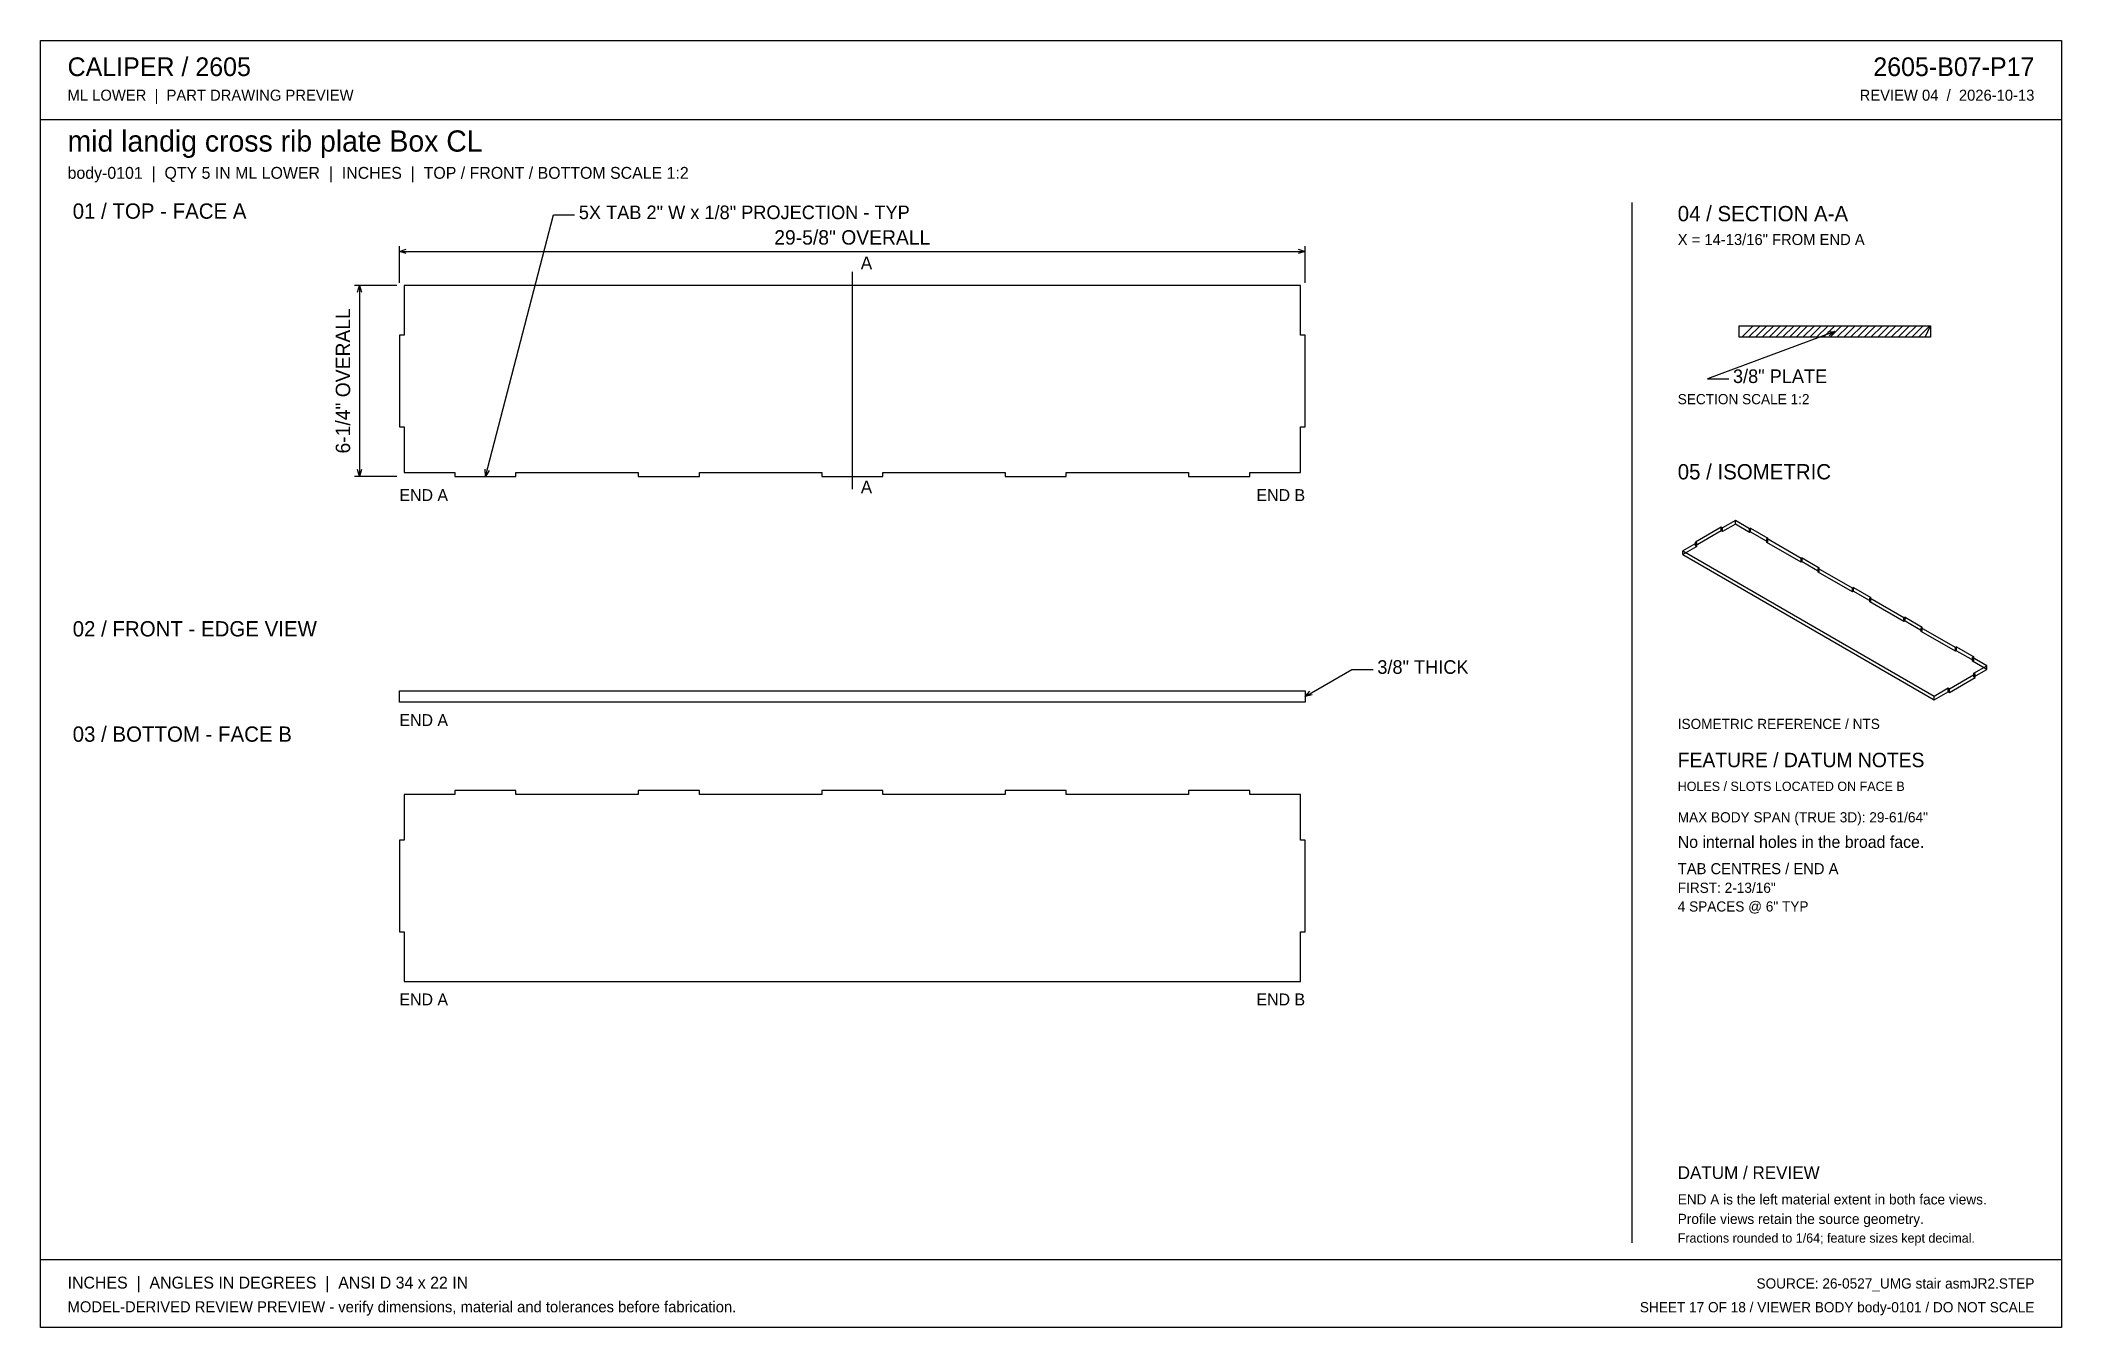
# Model space of a CAD drawing. Header units: inches. Extents: x 0.9 to 67.1, y 0.9 to 43.1.
import ezdxf
from ezdxf.enums import TextEntityAlignment as Align

# ---------------------------------------------------------------- set-up
doc = ezdxf.new("R2010")
doc.units = ezdxf.units.IN
doc.header["$MEASUREMENT"] = 0

msp = doc.modelspace()

# ---------------------------------------------------------------- linework, layer by layer
at = {"layer": 'ANNOTATION'}
for p, q in [((15.5, 28.792), (17.722, 37.347)), ((17.722, 37.347), (18.417, 37.347)), ((12.688, 35.125), (12.688, 36.319)), ((12.688, 36.153), (12.91, 36.222)), ((12.688, 36.153), (42.312, 36.153)), ((12.91, 36.083), (12.688, 36.153)), ((42.09, 36.222), (42.312, 36.153)), ((42.312, 36.153), (42.09, 36.083)), ((42.312, 35.125), (42.312, 36.319)), ((12.604, 35.042), (11.215, 35.042)), ((11.312, 34.819), (11.382, 35.042)), ((11.382, 35.042), (11.382, 28.792)), ((11.382, 35.042), (11.451, 34.819)), ((27.5, 35.486), (27.5, 28.375)), ((59.639, 33.535), (55.472, 31.986)), ((59.406, 33.522), (59.639, 33.535)), ((59.639, 33.535), (59.455, 33.392)), ((55.472, 31.986), (56.167, 31.986)), ((12.604, 28.792), (11.215, 28.792)), ((11.382, 28.792), (11.312, 29.014)), ((11.451, 29.014), (11.382, 28.792)), ((15.5, 28.792), (15.489, 29.024)), ((15.623, 28.989), (15.5, 28.792)), ((42.312, 21.59), (43.84, 22.472)), ((43.84, 22.472), (44.535, 22.472)), ((42.312, 21.59), (42.47, 21.762)), ((42.54, 21.641), (42.312, 21.59))]:
    msp.add_line(p, q, dxfattribs=at)
at = {"layer": 'OUTLINE'}
for p, q in [((0.944, 43.056), (67.056, 43.056)), ((0.944, 0.944), (0.944, 43.056)), ((67.056, 43.056), (67.056, 0.944)), ((0.944, 40.472), (67.056, 40.472)), ((53, 37.75), (53, 3.722)), ((42.156, 35.042), (12.844, 35.042)), ((12.844, 35.042), (12.844, 33.417)), ((42.156, 33.417), (42.156, 35.042)), ((56.514, 33.722), (62.764, 33.722)), ((56.514, 33.347), (56.514, 33.722)), ((56.597, 33.347), (56.972, 33.722)), ((56.819, 33.347), (57.194, 33.722)), ((57.042, 33.347), (57.417, 33.722)), ((57.264, 33.347), (57.639, 33.722)), ((57.486, 33.347), (57.861, 33.722)), ((57.708, 33.347), (58.083, 33.722)), ((57.931, 33.347), (58.306, 33.722)), ((58.153, 33.347), (58.528, 33.722)), ((58.375, 33.347), (58.75, 33.722)), ((58.597, 33.347), (58.972, 33.722)), ((58.819, 33.347), (59.194, 33.722)), ((59.042, 33.347), (59.417, 33.722)), ((59.264, 33.347), (59.639, 33.722)), ((59.486, 33.347), (59.861, 33.722)), ((59.708, 33.347), (60.083, 33.722)), ((59.931, 33.347), (60.306, 33.722)), ((60.153, 33.347), (60.528, 33.722)), ((60.375, 33.347), (60.75, 33.722)), ((60.597, 33.347), (60.972, 33.722)), ((60.819, 33.347), (61.194, 33.722)), ((61.042, 33.347), (61.417, 33.722)), ((61.264, 33.347), (61.639, 33.722)), ((61.486, 33.347), (61.861, 33.722)), ((61.708, 33.347), (62.083, 33.722)), ((61.931, 33.347), (62.306, 33.722)), ((62.153, 33.347), (62.528, 33.722)), ((62.375, 33.347), (62.75, 33.722)), ((62.597, 33.347), (62.764, 33.722)), ((62.764, 33.722), (62.764, 33.347)), ((12.844, 33.417), (12.688, 33.417)), ((12.688, 33.417), (12.688, 30.417)), ((42.312, 33.417), (42.156, 33.417)), ((42.312, 30.417), (42.312, 33.417)), ((62.764, 33.347), (56.514, 33.347)), ((12.688, 30.417), (12.844, 30.417)), ((12.844, 30.417), (12.844, 28.917)), ((42.156, 28.917), (42.156, 30.417)), ((42.156, 30.417), (42.312, 30.417)), ((12.844, 28.917), (14.5, 28.917)), ((14.5, 28.917), (14.5, 28.792)), ((14.5, 28.792), (16.5, 28.792)), ((16.5, 28.792), (16.5, 28.917)), ((16.5, 28.917), (20.5, 28.917)), ((20.5, 28.917), (20.5, 28.792)), ((20.5, 28.792), (22.5, 28.792)), ((22.5, 28.792), (22.5, 28.917)), ((22.5, 28.917), (26.5, 28.917)), ((26.5, 28.917), (26.5, 28.792)), ((26.5, 28.792), (28.5, 28.792)), ((28.5, 28.792), (28.5, 28.917)), ((28.5, 28.917), (32.5, 28.917)), ((32.5, 28.917), (32.5, 28.792)), ((32.5, 28.792), (34.5, 28.792)), ((34.5, 28.792), (34.5, 28.917)), ((34.5, 28.917), (38.5, 28.917)), ((38.5, 28.917), (38.5, 28.792)), ((38.5, 28.792), (40.5, 28.792)), ((40.5, 28.792), (40.5, 28.917)), ((40.5, 28.917), (42.156, 28.917)), ((55.921, 27.131), (55.079, 26.644)), ((55.921, 27.009), (55.921, 27.131)), ((55.965, 27.105), (55.921, 27.131)), ((56.385, 27.348), (55.965, 27.105)), ((56.385, 27.227), (55.965, 26.984)), ((56.385, 27.227), (56.385, 27.348)), ((56.85, 27.08), (56.385, 27.348)), ((56.85, 26.958), (56.385, 27.227)), ((55.123, 26.619), (54.667, 26.356)), ((55.123, 26.498), (54.667, 26.234)), ((55.921, 27.009), (55.079, 26.523)), ((55.079, 26.644), (55.123, 26.619)), ((55.079, 26.523), (55.079, 26.644)), ((55.079, 26.523), (55.123, 26.498)), ((55.123, 26.498), (55.123, 26.619)), ((55.965, 26.984), (55.921, 27.009)), ((55.965, 26.984), (55.965, 27.105)), ((56.885, 27.1), (56.85, 27.08)), ((56.85, 26.958), (56.85, 27.08)), ((56.885, 26.979), (56.85, 26.958)), ((56.885, 26.979), (56.885, 27.1)), ((56.885, 27.1), (57.447, 26.776)), ((56.885, 26.979), (57.447, 26.655)), ((57.447, 26.776), (57.411, 26.756)), ((58.534, 26.108), (57.411, 26.756)), ((57.411, 26.634), (57.411, 26.756)), ((57.447, 26.655), (57.411, 26.634)), ((58.534, 25.986), (57.411, 26.634)), ((57.447, 26.655), (57.447, 26.776)), ((54.667, 26.234), (54.667, 26.356)), ((54.667, 26.356), (62.892, 21.607)), ((54.667, 26.234), (62.892, 21.485)), ((58.569, 26.128), (58.534, 26.108)), ((58.534, 25.986), (58.534, 26.108)), ((58.569, 26.006), (58.534, 25.986)), ((58.569, 26.006), (58.569, 26.128)), ((58.569, 26.128), (59.13, 25.804)), ((58.569, 26.006), (59.13, 25.682)), ((59.13, 25.804), (59.095, 25.784)), ((59.095, 25.662), (59.095, 25.784)), ((60.218, 25.136), (59.095, 25.784)), ((59.13, 25.682), (59.13, 25.804)), ((59.13, 25.682), (59.095, 25.662)), ((60.218, 25.014), (59.095, 25.662)), ((60.253, 25.156), (60.218, 25.136)), ((60.218, 25.014), (60.218, 25.136)), ((60.253, 25.034), (60.253, 25.156)), ((60.253, 25.156), (60.814, 24.832)), ((60.253, 25.034), (60.218, 25.014)), ((60.253, 25.034), (60.814, 24.71)), ((60.814, 24.832), (60.779, 24.812)), ((60.779, 24.69), (60.779, 24.812)), ((61.901, 24.164), (60.779, 24.812)), ((60.814, 24.71), (60.779, 24.69)), ((61.901, 24.042), (60.779, 24.69)), ((60.814, 24.71), (60.814, 24.832)), ((61.936, 24.184), (61.901, 24.164)), ((61.901, 24.042), (61.901, 24.164)), ((61.936, 24.062), (61.901, 24.042)), ((61.936, 24.184), (62.498, 23.86)), ((61.936, 24.062), (61.936, 24.184)), ((61.936, 24.062), (62.498, 23.738)), ((62.498, 23.86), (62.463, 23.839)), ((62.463, 23.718), (62.463, 23.839)), ((63.585, 23.191), (62.463, 23.839)), ((62.498, 23.738), (62.498, 23.86)), ((62.498, 23.738), (62.463, 23.718)), ((63.585, 23.07), (62.463, 23.718)), ((63.62, 23.212), (63.585, 23.191)), ((63.585, 23.07), (63.585, 23.191)), ((63.62, 23.212), (64.181, 22.888)), ((63.62, 23.09), (63.62, 23.212)), ((63.62, 23.09), (63.585, 23.07)), ((63.62, 23.09), (64.181, 22.766)), ((64.181, 22.888), (64.146, 22.867)), ((64.146, 22.746), (64.146, 22.867)), ((64.611, 22.599), (64.146, 22.867)), ((64.181, 22.766), (64.146, 22.746)), ((64.611, 22.477), (64.146, 22.746)), ((64.181, 22.766), (64.181, 22.888)), ((64.19, 22.356), (64.611, 22.599)), ((64.611, 22.477), (64.611, 22.599)), ((62.892, 21.607), (63.348, 21.87)), ((63.348, 21.87), (63.392, 21.845)), ((63.348, 21.748), (63.348, 21.87)), ((63.392, 21.845), (64.234, 22.331)), ((63.392, 21.723), (64.234, 22.209)), ((63.392, 21.723), (63.392, 21.845)), ((64.19, 22.234), (64.611, 22.477)), ((64.234, 22.331), (64.19, 22.356)), ((64.19, 22.234), (64.19, 22.356)), ((64.234, 22.209), (64.19, 22.234)), ((64.234, 22.209), (64.234, 22.331)), ((12.688, 21.778), (42.312, 21.778)), ((12.688, 21.403), (12.688, 21.778)), ((42.312, 21.403), (12.688, 21.403)), ((42.312, 21.778), (42.312, 21.403)), ((62.892, 21.485), (63.348, 21.748)), ((62.892, 21.485), (62.892, 21.607)), ((63.348, 21.748), (63.392, 21.723)), ((16.5, 18.514), (14.5, 18.514)), ((14.5, 18.514), (14.5, 18.389)), ((16.5, 18.389), (16.5, 18.514)), ((22.5, 18.514), (20.5, 18.514)), ((20.5, 18.514), (20.5, 18.389)), ((22.5, 18.389), (22.5, 18.514)), ((28.5, 18.514), (26.5, 18.514)), ((26.5, 18.514), (26.5, 18.389)), ((28.5, 18.389), (28.5, 18.514)), ((34.5, 18.514), (32.5, 18.514)), ((32.5, 18.514), (32.5, 18.389)), ((34.5, 18.389), (34.5, 18.514)), ((40.5, 18.514), (38.5, 18.514)), ((38.5, 18.514), (38.5, 18.389)), ((40.5, 18.389), (40.5, 18.514)), ((12.844, 18.389), (12.844, 16.889)), ((14.5, 18.389), (12.844, 18.389)), ((20.5, 18.389), (16.5, 18.389)), ((26.5, 18.389), (22.5, 18.389)), ((32.5, 18.389), (28.5, 18.389)), ((38.5, 18.389), (34.5, 18.389)), ((42.156, 18.389), (40.5, 18.389)), ((42.156, 16.889), (42.156, 18.389)), ((12.844, 16.889), (12.688, 16.889)), ((12.688, 16.889), (12.688, 13.889)), ((42.312, 16.889), (42.156, 16.889)), ((42.312, 13.889), (42.312, 16.889)), ((12.688, 13.889), (12.844, 13.889)), ((12.844, 13.889), (12.844, 12.264)), ((42.156, 12.264), (42.156, 13.889)), ((42.156, 13.889), (42.312, 13.889)), ((12.844, 12.264), (42.156, 12.264)), ((0.944, 3.167), (67.056, 3.167)), ((67.056, 0.944), (0.944, 0.944))]:
    msp.add_line(p, q, dxfattribs=at)

# ---------------------------------------------------------------- texts
at = {"layer": 'ANNOTATION'}
for s, height, p in [('CALIPER / 2605', 0.61111, (1.833, 41.889)), ('ML LOWER  |  PART DRAWING PREVIEW', 0.36111, (1.833, 41.083)), ('mid landig cross rib plate Box CL', 0.69444, (1.833, 39.417)), ('body-0101  |  QTY 5 IN ML LOWER  |  INCHES  |  TOP / FRONT / BOTTOM SCALE 1:2', 0.38889, (1.833, 38.528)), ('01 / TOP - FACE A', 0.5, (2, 37.222)), ('5X TAB 2" W x 1/8" PROJECTION - TYP', 0.44444, (18.556, 37.208)), ('04 / SECTION A-A', 0.5, (54.5, 37.139)), ('X = 14-13/16" FROM END A', 0.36111, (54.5, 36.361)), ('A', 0.417, (27.778, 35.569)), ('3/8" PLATE', 0.4444, (56.306, 31.847)), ('SECTION SCALE 1:2', 0.33333, (54.5, 31.153)), ('05 / ISOMETRIC', 0.5, (54.5, 28.694)), ('A', 0.417, (27.778, 28.236)), ('END A', 0.3889, (12.688, 27.986)), ('02 / FRONT - EDGE VIEW', 0.5, (2, 23.556)), ('3/8" THICK', 0.4444, (44.674, 22.333)), ('03 / BOTTOM - FACE B', 0.5, (2, 20.111)), ('END A', 0.3889, (12.688, 20.625)), ('ISOMETRIC REFERENCE / NTS', 0.33333, (54.5, 20.528)), ('FEATURE / DATUM NOTES', 0.47222, (54.5, 19.278)), ('HOLES / SLOTS LOCATED ON FACE B', 0.30556, (54.5, 18.5)), ('MAX BODY SPAN (TRUE 3D): 29-61/64"', 0.33333, (54.5, 17.472)), ('No internal holes in the broad face.', 0.38889, (54.5, 16.639)), ('TAB CENTRES / END A', 0.36111, (54.5, 15.778)), ('FIRST: 2-13/16"', 0.33333, (54.5, 15.167)), ('4 SPACES @ 6" TYP', 0.33333, (54.5, 14.556)), ('END A', 0.3889, (12.688, 11.486)), ('DATUM / REVIEW', 0.41667, (54.5, 5.806)), ('END A is the left material extent in both face views.', 0.33333, (54.5, 4.972)), ('Profile views retain the source geometry.', 0.33333, (54.5, 4.333)), ('Fractions rounded to 1/64; feature sizes kept decimal.', 0.30556, (54.5, 3.722)), ('INCHES  |  ANGLES IN DEGREES  |  ANSI D 34 x 22 IN', 0.38889, (1.833, 2.222)), ('MODEL-DERIVED REVIEW PREVIEW - verify dimensions, material and tolerances before fabrication.', 0.36111, (1.833, 1.444))]:
    msp.add_text(s, height=height, dxfattribs=at).set_placement(p)
for s, height, p in [('2605-B07-P17', 0.61111, (66.167, 41.889)), ('REVIEW 04  /  2026-10-13', 0.36111, (66.167, 41.083)), ('END B', 0.3889, (42.312, 27.986)), ('END B', 0.3889, (42.312, 11.486)), ('SOURCE: 26-0527_UMG stair asmJR2.STEP', 0.33333, (66.167, 2.222)), ('SHEET 17 OF 18 / VIEWER BODY body-0101 / DO NOT SCALE', 0.33333, (66.167, 1.444))]:
    msp.add_text(s, height=height, dxfattribs=at).set_placement(p, align=Align.RIGHT)
msp.add_text('29-5/8" OVERALL', height=0.47222, dxfattribs=at).set_placement((27.5, 36.375), align=Align.CENTER)
msp.add_text('6-1/4" OVERALL', height=0.47222, rotation=90, dxfattribs=at).set_placement((11.076, 31.917), align=Align.CENTER)

doc.saveas('drawing.dxf')
